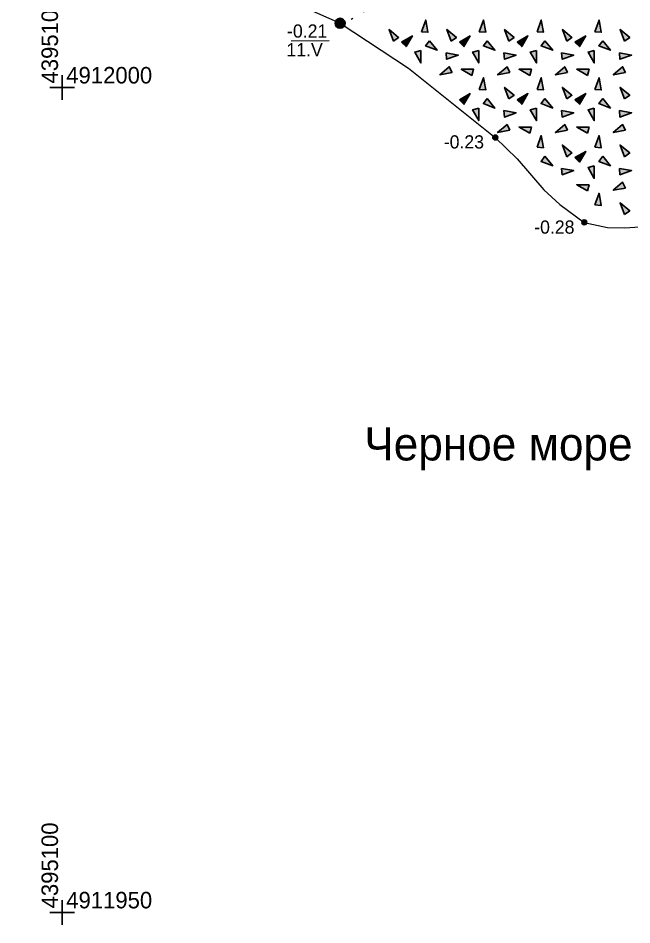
# Model space of a CAD drawing. Header units: feet. Extents: x 4395049 to 4395355, y 4911947 to 4912105.
# Drawn here: x 4395097.3 to 4395134.5, y 4911949.2 to 4912004.2 of the extents above; entities that cross this region are included whole.
import ezdxf
from ezdxf.enums import TextEntityAlignment as Align

# ---------------------------------------------------------------- set-up
doc = ezdxf.new("R2010")
doc.units = ezdxf.units.FT
doc.header["$MEASUREMENT"] = 0
doc.linetypes.add('g5_366', pattern=[0.85, 0.1, -0.75])
doc.layers.get('0').update_dxf_attribs({"color": 10, "linetype": 'CONTINUOUS', "lineweight": 0})
for name, color, linetype in [('02_Сетка', 7, 'CONTINUOUS'), ('11_Гидрография', 7, 'CONTINUOUS'), ('12_Рельеф', 7, 'CONTINUOUS'), ('61_Отметки высоты поверхности', 7, 'CONTINUOUS'), ('62_Отметки высот уреза воды и дна водоемов', 7, 'CONTINUOUS')]:
    doc.layers.add(name, color=color, linetype=linetype)
doc.styles.add('LIKE14', font='p131.shx')
doc.styles.add('LIKE17', font='d431.shx')
doc.styles.add('LIKE34', font='pragma.shx')
doc.styles.add('LIKE36', font='pragmai.shx')

# ---------------------------------------------------------------- blocks, each defined once
blk = doc.blocks.new('g5_348a')
blk.add_hatch(color=0).paths.add_polyline_path([(0.75, 0), (0.649, 0.375), (0, 0)])
at = {"color": 0}
blk.add_lwpolyline([(0.75, 0), (0.649, 0.375), (0, 0)], close=True, dxfattribs=at)
blk = doc.blocks.new('g5_330')
blk.add_hatch(color=0).paths.add_polyline_path([(-0.15, 0, 1), (0.15, 0, 1)])
at = {"color": 0}
blk.add_circle((0, 0), 0.15, dxfattribs=at)
blk = doc.blocks.new('g5_213')
h = blk.add_hatch(color=255)
edge = h.paths.add_edge_path()
edge.add_arc((0, 0), 0.263, 0, 360)
at = {"color": 92}
blk.add_circle((0, 0), 0.3, dxfattribs=at)
blk = doc.blocks.new('g5_012')
at = {"color": 92}
for points in [[(0, -1.5), (0, 1.5)], [(-1.5, 0), (1.5, 0)]]:
    blk.add_lwpolyline(points, dxfattribs=at)

msp = doc.modelspace()

# ---------------------------------------------------------------- linework, layer by layer
at = {"layer": '11_Гидрография', "color": 92, "linetype": 'Continuous', "lineweight": 20, "flags": 128}
msp.add_lwpolyline([(4395094.139, 4912009.823), (4395098.169, 4912009.83), (4395099.396, 4912009.767), (4395101.117, 4912009.586), (4395107.955, 4912007.664), (4395110.351, 4912006.789), (4395116.843, 4912003.9), (4395120.98, 4912001.182), (4395126.24, 4911996.974), (4395127.572, 4911995.685), (4395129.19, 4911993.809), (4395130.143, 4911992.911), (4395131.634, 4911991.831), (4395133.047, 4911991.529), (4395134.086, 4911991.499), (4395135.001, 4911991.558), (4395136.039, 4911991.525), (4395137.45, 4911991.216), (4395137.659, 4911991.058)], dxfattribs=at)
at = {"layer": '11_Гидрография', "color": 7, "linetype": 'Continuous', "lineweight": 20, "flags": 128}
msp.add_lwpolyline([(4395113.875, 4912002.839), (4395116.173, 4912002.845)], dxfattribs=at)
at = {"layer": '12_Рельеф', "color": 7, "linetype": 'g5_366', "lineweight": 20, "elevation": -0.126, "flags": 128}
msp.add_lwpolyline([(4395101.117, 4912009.736), (4395103.425, 4912011.749), (4395105.846, 4912013.39), (4395108.378, 4912014.656), (4395111.022, 4912015.55), (4395113.778, 4912016.069), (4395116.18, 4912014.553), (4395117.826, 4912013.274), (4395118.971, 4912011.879), (4395119.873, 4912010.018), (4395120.786, 4912007.339), (4395120.247, 4912006.44), (4395119.583, 4912005.637), (4395118.794, 4912004.929), (4395117.881, 4912004.317), (4395116.843, 4912003.8)], dxfattribs=at)

# ---------------------------------------------------------------- block references
at = {"layer": '02_Сетка', "linetype": 'Continuous', "lineweight": 20, "xscale": 0.5, "yscale": 0.5, "zscale": 0.5}
for p in [(4395100, 4912000), (4395100, 4911950)]:
    msp.add_blockref('g5_012', p, dxfattribs=at)
at = {"layer": '12_Рельеф', "color": 7, "linetype": 'Continuous', "lineweight": 20}
for p, rotation in [((4395122.03, 4912004.095), 249.9999999999999), ((4395125.53, 4912004.095), 249.9999999999999), ((4395129.03, 4912004.095), 249.9999999999999), ((4395132.53, 4912004.095), 249.9999999999999), ((4395119.805, 4912003.515), 290.56), ((4395123.305, 4912003.515), 290.56), ((4395126.805, 4912003.515), 290.56), ((4395130.305, 4912003.515), 290.56), ((4395133.805, 4912003.515), 290.56), ((4395121.22, 4912003.135), 209.7399999999999), ((4395124.72, 4912003.135), 209.7399999999999), ((4395128.22, 4912003.135), 209.7399999999999), ((4395131.72, 4912003.135), 209.7399999999999), ((4395122.72, 4912002.26), 128.91), ((4395126.22, 4912002.26), 128.91), ((4395129.72, 4912002.26), 128.91), ((4395133.22, 4912002.26), 128.91), ((4395121.74, 4912001.5), 90), ((4395124, 4912001.975), 170.11), ((4395125.24, 4912001.5), 90), ((4395127.5, 4912001.975), 170.11), ((4395128.74, 4912001.5), 90), ((4395131, 4912001.975), 170.11), ((4395132.24, 4912001.5), 90), ((4395134.5, 4912001.975), 170.11), ((4395122.885, 4912000.775), 10.62), ((4395124.18, 4912001.11), 329.91), ((4395126.385, 4912000.775), 10.62), ((4395127.68, 4912001.11), 329.91), ((4395129.885, 4912000.775), 10.62), ((4395131.18, 4912001.11), 329.91), ((4395133.385, 4912000.775), 10.62), ((4395125.53, 4912000.595), 249.9999999999999), ((4395129.03, 4912000.595), 249.9999999999999), ((4395132.53, 4912000.595), 249.9999999999999), ((4395124.72, 4911999.635), 209.7399999999999), ((4395126.805, 4912000.015), 290.56), ((4395128.22, 4911999.635), 209.7399999999999), ((4395130.305, 4912000.015), 290.56), ((4395131.72, 4911999.635), 209.7399999999999), ((4395133.805, 4912000.015), 290.56), ((4395126.22, 4911998.76), 128.91), ((4395129.72, 4911998.76), 128.91), ((4395133.22, 4911998.76), 128.91), ((4395125.24, 4911998), 90), ((4395127.5, 4911998.475), 170.11), ((4395128.74, 4911998), 90), ((4395131, 4911998.475), 170.11), ((4395132.24, 4911998), 90), ((4395134.5, 4911998.475), 170.11), ((4395126.385, 4911997.275), 10.62), ((4395127.68, 4911997.61), 329.91), ((4395129.885, 4911997.275), 10.62), ((4395131.18, 4911997.61), 329.91), ((4395133.385, 4911997.275), 10.62), ((4395129.03, 4911997.095), 249.9999999999999), ((4395132.53, 4911997.095), 249.9999999999999), ((4395130.305, 4911996.515), 290.56), ((4395133.805, 4911996.515), 290.56), ((4395129.72, 4911995.26), 128.91), ((4395131.72, 4911996.135), 209.7399999999999), ((4395133.22, 4911995.26), 128.91), ((4395132.24, 4911994.5), 90), ((4395131, 4911994.975), 170.11), ((4395134.5, 4911994.975), 170.11), ((4395131.18, 4911994.11), 329.91), ((4395133.385, 4911993.775), 10.62), ((4395132.53, 4911993.595), 249.9999999999999), ((4395133.805, 4911993.015), 290.56)]:
    msp.add_blockref('g5_348a', p, dxfattribs=dict(at, rotation=rotation))
at = {"layer": '61_Отметки высоты поверхности', "color": 7, "linetype": 'Continuous', "lineweight": 20}
for p in [(4395126.24, 4911996.974, -0.23), (4395131.634, 4911991.831, -0.282)]:
    msp.add_blockref('g5_330', p, dxfattribs=at)
at = {"layer": '62_Отметки высот уреза воды и дна водоемов', "color": 92, "linetype": 'Continuous', "lineweight": 20}
msp.add_blockref('g5_213', (4395116.843, 4912003.9, -0.213), dxfattribs=at)

# ---------------------------------------------------------------- texts
at = {"layer": '02_Сетка', "linetype": 'Continuous', "lineweight": 5, "style": 'LIKE34'}
for p in [(4395099.75, 4912000.25), (4395099.75, 4911950.25)]:
    msp.add_text('4395100', height=1, rotation=90, dxfattribs=at).set_placement(p)
for s, p in [('4912000', (4395100.25, 4912000.25)), ('4911950', (4395100.25, 4911950.25))]:
    msp.add_text(s, height=1, dxfattribs=at).set_placement(p)
at = {"layer": '11_Гидрография', "color": 7, "linetype": 'Continuous', "lineweight": 5}
for s, height, style, p in [('-0.21', 0.8, 'LIKE36', (4395113.626, 4912003.029)), ('11.V', 0.8, 'LIKE36', (4395113.59, 4912001.894)), ('Черное море', 2, 'LIKE14', (4395118.306, 4911977.4))]:
    msp.add_text(s, height=height, dxfattribs=dict(at, style=style)).set_placement(p)
at = {"layer": '61_Отметки высоты поверхности', "color": 7, "lineweight": 5, "style": 'LIKE17'}
for s, p in [('-0.23', (4395123.121, 4911996.709, -0.23)), ('-0.28', (4395128.6, 4911991.546, -0.282))]:
    msp.add_text(s, height=0.8, dxfattribs=at).set_placement(p, align=Align.MIDDLE_LEFT)

doc.saveas('drawing.dxf')
